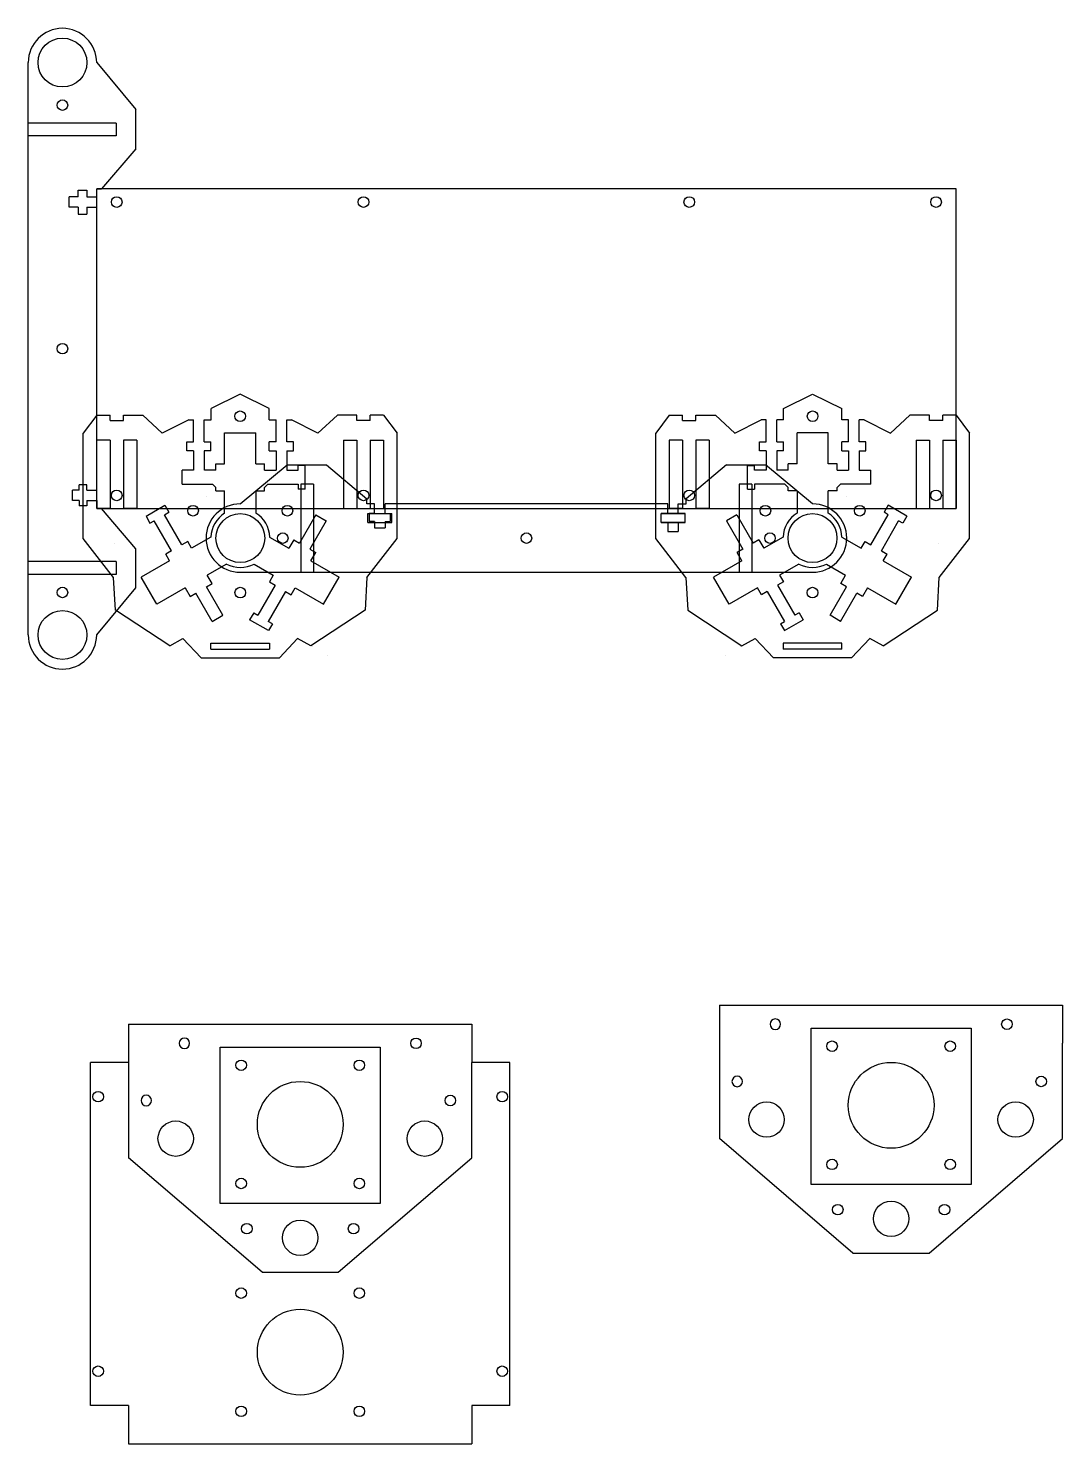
# Model space of a CAD drawing. Header units: inches. Extents: x -0.1 to 26.9, y 0.7 to 20.9.
# Drawn here: x -0.1 to 10.49, y 0.74 to 15.21 of the extents above; entities that cross this region are included whole.
import ezdxf

# ---------------------------------------------------------------- set-up
doc = ezdxf.new("R2010")
doc.units = ezdxf.units.IN
doc.header["$MEASUREMENT"] = 0
doc.layers.get('0').update_dxf_attribs({"lineweight": 25, "true_color": 0xffffff})

msp = doc.modelspace()

# ---------------------------------------------------------------- linework, layer by layer
for p, q in [((-0.096, 9.009), (-0.096, 14.864)), ((0.604, 14.864), (1.004, 14.382)), ((1.004, 13.982), (1.004, 14.382)), ((0.804, 14.244), (-0.096, 14.244)), ((0.804, 14.244), (0.804, 14.114)), ((0.804, 14.114), (-0.096, 14.114)), ((1.004, 13.982), (0.654, 13.571)), ((0.413, 13.491), (0.321, 13.491)), ((0.321, 13.383), (0.321, 13.491)), ((0.413, 13.56), (0.504, 13.56)), ((0.413, 13.491), (0.413, 13.56)), ((0.504, 13.56), (0.504, 13.491)), ((0.504, 13.491), (0.604, 13.491)), ((0.604, 13.571), (0.654, 13.571)), ((9.396, 13.571), (0.604, 13.571)), ((0.413, 13.383), (0.321, 13.383)), ((0.413, 13.383), (0.413, 13.313)), ((0.504, 13.383), (0.604, 13.383)), ((0.504, 13.383), (0.504, 13.313)), ((0.413, 13.313), (0.504, 13.313)), ((9.396, 10.303), (9.396, 11.003)), ((2.073, 10.35), (2.554, 10.75)), ((2.554, 10.75), (2.954, 10.75)), ((2.954, 10.75), (3.366, 10.4)), ((7.046, 10.75), (6.634, 10.4)), ((7.046, 10.75), (7.446, 10.75)), ((7.927, 10.35), (7.446, 10.75)), ((0.424, 10.491), (0.358, 10.491)), ((0.358, 10.383), (0.358, 10.491)), ((0.424, 10.491), (0.424, 10.544)), ((0.504, 10.544), (0.424, 10.544)), ((0.504, 10.491), (0.504, 10.544)), ((0.504, 10.491), (0.604, 10.491)), ((0.604, 10.383), (0.604, 10.491)), ((0.424, 10.383), (0.358, 10.383)), ((0.424, 10.383), (0.424, 10.329)), ((0.504, 10.329), (0.424, 10.329)), ((0.504, 10.383), (0.604, 10.383)), ((0.504, 10.383), (0.504, 10.329)), ((0.604, 10.383), (0.604, 10.303)), ((0.604, 10.303), (0.654, 10.303)), ((1.004, 9.891), (0.654, 10.303)), ((0.741, 10.303), (0.877, 10.303)), ((3.266, 10.303), (3.403, 10.303)), ((3.366, 10.35), (3.366, 10.4)), ((3.446, 10.35), (3.366, 10.35)), ((3.403, 10.303), (6.597, 10.303)), ((3.446, 10.25), (3.446, 10.35)), ((6.446, 10.35), (3.554, 10.35)), ((3.554, 10.25), (3.554, 10.35)), ((6.446, 10.25), (6.446, 10.35)), ((6.554, 10.35), (6.634, 10.35)), ((6.554, 10.25), (6.554, 10.35)), ((6.597, 10.303), (6.734, 10.303)), ((6.634, 10.35), (6.634, 10.4)), ((9.123, 10.303), (9.259, 10.303)), ((3.446, 10.25), (3.392, 10.25)), ((3.392, 10.25), (3.392, 10.169)), ((3.446, 10.169), (3.392, 10.169)), ((3.446, 10.169), (3.446, 10.104)), ((3.554, 10.25), (3.608, 10.25)), ((3.554, 10.169), (3.554, 10.104)), ((3.554, 10.169), (3.608, 10.169)), ((3.608, 10.25), (3.608, 10.169)), ((6.377, 10.158), (6.377, 10.25)), ((6.446, 10.25), (6.377, 10.25)), ((6.446, 10.158), (6.377, 10.158)), ((6.446, 10.158), (6.446, 10.066)), ((6.623, 10.25), (6.554, 10.25)), ((6.554, 10.158), (6.554, 10.066)), ((6.554, 10.158), (6.623, 10.158)), ((6.623, 10.158), (6.623, 10.25)), ((3.446, 10.104), (3.554, 10.104)), ((6.446, 10.066), (6.554, 10.066)), ((1.004, 9.491), (1.004, 9.891)), ((0.804, 9.759), (-0.096, 9.759)), ((0.804, 9.759), (0.804, 9.629)), ((0.804, 9.629), (-0.096, 9.629)), ((2.073, 9.65), (7.927, 9.65)), ((2.073, 9.65), (7.927, 9.65)), ((0.604, 9.009), (1.004, 9.491)), ((6.976, 5.222), (10.486, 5.222)), ((6.976, 5.222), (6.976, 4.832)), ((6.976, 5.222), (6.976, 4.832)), ((10.486, 5.222), (10.486, 4.832)), ((10.486, 5.222), (10.486, 4.832)), ((0.931, 5.027), (4.441, 5.027)), ((0.931, 5.027), (0.931, 4.637)), ((0.931, 5.027), (0.931, 4.637)), ((4.441, 5.027), (4.441, 4.637)), ((4.441, 5.027), (4.441, 4.637)), ((7.912, 4.988), (9.55, 4.988)), ((7.912, 3.389), (7.912, 4.988)), ((9.55, 4.988), (9.55, 3.389)), ((1.867, 4.793), (3.505, 4.793)), ((1.867, 3.194), (1.867, 4.793)), ((3.505, 4.793), (3.505, 3.194)), ((6.976, 4.832), (6.976, 3.857)), ((10.486, 3.857), (10.486, 4.832)), ((0.541, 1.127), (0.541, 4.637)), ((0.931, 4.637), (0.541, 4.637)), ((0.931, 4.637), (0.931, 3.662)), ((4.441, 3.662), (4.441, 4.637)), ((4.831, 4.637), (4.441, 4.637)), ((4.831, 1.127), (4.831, 4.637)), ((8.341, 2.687), (6.976, 3.857)), ((9.121, 2.687), (10.486, 3.857)), ((2.296, 2.492), (0.931, 3.662)), ((3.076, 2.492), (4.441, 3.662)), ((9.55, 3.389), (7.912, 3.389)), ((3.505, 3.194), (1.867, 3.194)), ((8.341, 2.687), (9.121, 2.687)), ((2.296, 2.492), (3.076, 2.492)), ((0.931, 1.127), (0.541, 1.127)), ((0.931, 1.127), (0.931, 0.737)), ((4.831, 1.127), (4.441, 1.127)), ((4.441, 1.127), (4.441, 0.737)), ((0.931, 0.737), (4.441, 0.737))]:
    msp.add_line(p, q)
at = {"color": 2, "true_color": 0xffff00}
for p, q in [((0.604, 10.303), (0.604, 13.571)), ((9.396, 10.303), (9.396, 13.571)), ((0.604, 10.303), (9.396, 10.303))]:
    msp.add_line(p, q, dxfattribs=at)
at = {"color": 1, "true_color": 0xff0000}
for p, q in [((2.072, 11.473), (1.774, 11.324)), ((2.37, 11.324), (2.072, 11.473)), ((7.63, 11.324), (7.928, 11.473)), ((7.928, 11.473), (8.226, 11.324)), ((1.774, 11.21), (1.774, 11.324)), ((2.37, 11.21), (2.37, 11.324)), ((7.63, 11.21), (7.63, 11.324)), ((8.226, 11.21), (8.226, 11.324)), ((1.704, 10.984), (1.704, 11.21)), ((1.704, 11.21), (1.774, 11.21)), ((2.37, 11.21), (2.439, 11.21)), ((2.439, 10.984), (2.439, 11.21)), ((7.561, 10.984), (7.561, 11.21)), ((7.63, 11.21), (7.561, 11.21)), ((8.296, 11.21), (8.226, 11.21)), ((8.296, 10.984), (8.296, 11.21)), ((1.912, 11.076), (2.231, 11.076)), ((1.912, 10.761), (1.912, 11.076)), ((2.231, 10.761), (2.231, 11.076)), ((8.088, 11.076), (7.769, 11.076)), ((7.769, 10.761), (7.769, 11.076)), ((8.088, 10.761), (8.088, 11.076)), ((1.704, 10.984), (1.773, 10.984)), ((1.773, 10.893), (1.704, 10.893)), ((1.704, 10.893), (1.704, 10.694)), ((1.773, 10.893), (1.773, 10.984)), ((2.37, 10.893), (2.37, 10.984)), ((2.439, 10.984), (2.37, 10.984)), ((2.37, 10.893), (2.439, 10.893)), ((2.439, 10.893), (2.439, 10.694)), ((7.561, 10.984), (7.63, 10.984)), ((7.63, 10.893), (7.561, 10.893)), ((7.561, 10.893), (7.561, 10.694)), ((7.63, 10.893), (7.63, 10.984)), ((8.227, 10.893), (8.227, 10.984)), ((8.296, 10.984), (8.227, 10.984)), ((8.227, 10.893), (8.296, 10.893)), ((8.296, 10.893), (8.296, 10.694)), ((1.822, 10.694), (1.822, 10.761)), ((1.822, 10.761), (1.912, 10.761)), ((2.231, 10.761), (2.321, 10.761)), ((2.321, 10.694), (2.321, 10.761)), ((7.679, 10.694), (7.679, 10.761)), ((7.769, 10.761), (7.679, 10.761)), ((8.178, 10.761), (8.088, 10.761)), ((8.178, 10.694), (8.178, 10.761)), ((1.822, 10.694), (1.706, 10.694)), ((2.321, 10.694), (2.439, 10.694)), ((7.679, 10.694), (7.561, 10.694)), ((8.178, 10.694), (8.294, 10.694))]:
    msp.add_line(p, q, dxfattribs=at)
at = {"color": 3, "true_color": 0x00ff00}
for p, q in [((0.604, 11.257), (0.466, 11.074)), ((0.604, 11.257), (0.741, 11.257)), ((0.741, 11.203), (0.741, 11.257)), ((0.741, 11.203), (0.741, 11.257)), ((0.741, 11.203), (0.877, 11.203)), ((0.877, 11.203), (0.877, 11.257)), ((0.877, 11.257), (1.076, 11.257)), ((1.275, 11.074), (1.076, 11.257)), ((1.546, 11.21), (1.275, 11.074)), ((1.546, 11.21), (1.595, 11.21)), ((1.595, 10.984), (1.595, 11.21)), ((2.548, 10.984), (2.548, 11.21)), ((2.548, 11.21), (2.597, 11.21)), ((2.868, 11.074), (2.597, 11.21)), ((2.868, 11.074), (3.067, 11.257)), ((3.266, 11.257), (3.067, 11.257)), ((3.266, 11.203), (3.266, 11.257)), ((3.403, 11.203), (3.266, 11.203)), ((3.539, 11.257), (3.403, 11.257)), ((3.403, 11.203), (3.403, 11.257)), ((3.403, 11.203), (3.403, 11.257)), ((3.539, 11.257), (3.677, 11.074)), ((6.461, 11.257), (6.323, 11.074)), ((6.461, 11.257), (6.597, 11.257)), ((6.597, 11.203), (6.597, 11.257)), ((6.597, 11.203), (6.597, 11.257)), ((6.597, 11.203), (6.734, 11.203)), ((6.734, 11.203), (6.734, 11.257)), ((6.734, 11.257), (6.933, 11.257)), ((7.132, 11.074), (6.933, 11.257)), ((7.132, 11.074), (7.403, 11.21)), ((7.452, 11.21), (7.403, 11.21)), ((7.452, 10.984), (7.452, 11.21)), ((8.405, 10.984), (8.405, 11.21)), ((8.454, 11.21), (8.405, 11.21)), ((8.454, 11.21), (8.725, 11.074)), ((8.725, 11.074), (8.924, 11.257)), ((9.123, 11.257), (8.924, 11.257)), ((9.123, 11.203), (9.123, 11.257)), ((9.259, 11.203), (9.123, 11.203)), ((9.396, 11.257), (9.259, 11.257)), ((9.259, 11.203), (9.259, 11.257)), ((9.259, 11.203), (9.259, 11.257)), ((9.396, 11.257), (9.534, 11.074)), ((0.466, 9.997), (0.466, 11.074)), ((3.677, 9.997), (3.677, 11.074)), ((6.323, 9.997), (6.323, 11.074)), ((9.534, 9.997), (9.534, 11.074)), ((1.527, 10.893), (1.527, 10.984)), ((1.527, 10.984), (1.595, 10.984)), ((1.595, 10.893), (1.527, 10.893)), ((1.595, 10.893), (1.595, 10.694)), ((2.617, 10.984), (2.548, 10.984)), ((2.548, 10.893), (2.617, 10.893)), ((2.548, 10.893), (2.548, 10.694)), ((2.617, 10.893), (2.617, 10.984)), ((7.383, 10.893), (7.383, 10.984)), ((7.383, 10.984), (7.452, 10.984)), ((7.452, 10.893), (7.383, 10.893)), ((7.452, 10.893), (7.452, 10.694)), ((8.473, 10.984), (8.405, 10.984)), ((8.405, 10.893), (8.473, 10.893)), ((8.405, 10.893), (8.405, 10.694)), ((8.473, 10.893), (8.473, 10.984)), ((2.666, 10.694), (2.666, 10.743)), ((2.738, 10.743), (2.666, 10.743)), ((2.738, 10.501), (2.738, 10.743)), ((7.262, 10.501), (7.262, 10.743)), ((7.262, 10.743), (7.334, 10.743)), ((7.334, 10.694), (7.334, 10.743)), ((1.477, 10.55), (1.477, 10.694)), ((1.595, 10.694), (1.477, 10.694)), ((2.548, 10.694), (2.666, 10.694)), ((7.452, 10.694), (7.334, 10.694)), ((8.405, 10.694), (8.523, 10.694)), ((8.523, 10.55), (8.523, 10.694)), ((1.477, 10.55), (1.788, 10.55)), ((1.73, 10.424), (1.73, 10.424)), ((1.788, 10.55), (1.822, 10.516)), ((1.822, 10.482), (1.822, 10.516)), ((1.822, 10.482), (1.912, 10.482)), ((1.912, 10.255), (1.912, 10.482)), ((2.231, 10.482), (2.321, 10.482)), ((2.231, 10.482), (2.231, 10.256)), ((2.355, 10.55), (2.321, 10.516)), ((2.321, 10.482), (2.321, 10.516)), ((2.355, 10.55), (2.666, 10.55)), ((2.666, 10.55), (2.666, 10.501)), ((2.738, 10.501), (2.666, 10.501)), ((7.262, 10.501), (7.334, 10.501)), ((7.645, 10.55), (7.334, 10.55)), ((7.334, 10.55), (7.334, 10.501)), ((7.645, 10.55), (7.679, 10.516)), ((7.679, 10.482), (7.679, 10.516)), ((7.769, 10.482), (7.679, 10.482)), ((7.769, 10.482), (7.769, 10.256)), ((8.178, 10.482), (8.088, 10.482)), ((8.088, 10.255), (8.088, 10.482)), ((8.212, 10.55), (8.178, 10.516)), ((8.178, 10.482), (8.178, 10.516)), ((8.523, 10.55), (8.212, 10.55)), ((8.27, 10.424), (8.27, 10.424)), ((1.109, 10.224), (1.3, 10.335)), ((1.3, 10.335), (1.341, 10.264)), ((8.7, 10.335), (8.659, 10.264)), ((8.891, 10.224), (8.7, 10.335)), ((1.109, 10.224), (1.149, 10.153)), ((1.149, 10.153), (1.192, 10.178)), ((1.369, 9.871), (1.192, 10.178)), ((1.298, 10.239), (1.341, 10.264)), ((1.476, 9.932), (1.298, 10.239)), ((2.847, 10.239), (2.68, 9.949)), ((2.953, 10.178), (2.786, 9.888)), ((2.847, 10.239), (2.953, 10.178)), ((3.377, 10.25), (3.623, 10.25)), ((3.377, 10.158), (3.377, 10.25)), ((3.377, 10.158), (3.623, 10.158)), ((3.623, 10.158), (3.623, 10.25)), ((6.623, 10.25), (6.377, 10.25)), ((6.377, 10.25), (6.623, 10.25)), ((6.377, 10.158), (6.377, 10.25)), ((6.377, 10.158), (6.377, 10.25)), ((6.623, 10.158), (6.377, 10.158)), ((6.377, 10.158), (6.623, 10.158)), ((6.623, 10.158), (6.623, 10.25)), ((6.623, 10.158), (6.623, 10.25)), ((7.153, 10.239), (7.047, 10.178)), ((7.047, 10.178), (7.214, 9.888)), ((7.153, 10.239), (7.32, 9.949)), ((8.524, 9.932), (8.702, 10.239)), ((8.631, 9.871), (8.808, 10.178)), ((8.702, 10.239), (8.659, 10.264)), ((8.851, 10.153), (8.808, 10.178)), ((8.891, 10.224), (8.851, 10.153)), ((0.776, 9.595), (0.466, 9.997)), ((1.772, 10.01), (1.575, 9.897)), ((2.373, 10.01), (2.571, 9.896)), ((3.369, 9.595), (3.677, 9.997)), ((6.631, 9.595), (6.323, 9.997)), ((7.627, 10.01), (7.429, 9.896)), ((8.228, 10.01), (8.425, 9.897)), ((9.224, 9.595), (9.534, 9.997)), ((0.782, 9.941), (0.782, 9.941)), ((1.369, 9.871), (1.31, 9.837)), ((1.361, 9.866), (1.31, 9.837)), ((1.535, 9.966), (1.476, 9.932)), ((1.575, 9.897), (1.535, 9.966)), ((2.621, 9.983), (2.571, 9.896)), ((2.621, 9.983), (2.68, 9.949)), ((2.786, 9.888), (2.845, 9.854)), ((2.795, 9.767), (2.845, 9.854)), ((7.214, 9.888), (7.155, 9.854)), ((7.205, 9.767), (7.155, 9.854)), ((7.379, 9.983), (7.32, 9.949)), ((7.379, 9.983), (7.429, 9.896)), ((8.425, 9.897), (8.465, 9.966)), ((8.465, 9.966), (8.524, 9.932)), ((8.631, 9.871), (8.69, 9.837)), ((8.639, 9.866), (8.69, 9.837)), ((9.218, 9.941), (9.218, 9.941)), ((1.35, 9.767), (1.06, 9.599)), ((1.35, 9.767), (1.31, 9.837)), ((1.35, 9.767), (1.31, 9.837)), ((1.931, 9.734), (1.734, 9.621)), ((2.214, 9.734), (2.411, 9.62)), ((2.795, 9.767), (3.086, 9.599)), ((7.205, 9.767), (6.914, 9.599)), ((7.786, 9.734), (7.589, 9.62)), ((8.069, 9.734), (8.266, 9.621)), ((8.65, 9.767), (8.69, 9.837)), ((8.65, 9.767), (8.69, 9.837)), ((8.65, 9.767), (8.94, 9.599)), ((0.796, 9.263), (0.776, 9.595)), ((1.219, 9.323), (1.06, 9.599)), ((1.209, 9.341), (1.07, 9.582)), ((1.784, 9.534), (1.734, 9.621)), ((2.411, 9.62), (2.371, 9.551)), ((2.926, 9.323), (3.086, 9.599)), ((3.369, 9.595), (3.349, 9.263)), ((6.631, 9.595), (6.651, 9.263)), ((7.074, 9.323), (6.914, 9.599)), ((7.589, 9.62), (7.629, 9.551)), ((8.216, 9.534), (8.266, 9.621)), ((8.781, 9.323), (8.94, 9.599)), ((8.791, 9.341), (8.93, 9.582)), ((9.204, 9.263), (9.224, 9.595)), ((1.51, 9.491), (1.219, 9.323)), ((1.51, 9.491), (1.56, 9.404)), ((1.56, 9.404), (1.619, 9.438)), ((1.786, 9.148), (1.619, 9.438)), ((1.726, 9.5), (1.784, 9.534)), ((1.893, 9.21), (1.726, 9.5)), ((2.43, 9.517), (2.253, 9.21)), ((2.536, 9.455), (2.359, 9.148)), ((2.371, 9.551), (2.43, 9.517)), ((2.536, 9.455), (2.595, 9.421)), ((2.595, 9.421), (2.636, 9.491)), ((2.636, 9.491), (2.926, 9.323)), ((7.364, 9.491), (7.074, 9.323)), ((7.405, 9.421), (7.364, 9.491)), ((7.464, 9.455), (7.405, 9.421)), ((7.464, 9.455), (7.641, 9.148)), ((7.629, 9.551), (7.57, 9.517)), ((7.57, 9.517), (7.747, 9.21)), ((8.107, 9.21), (8.274, 9.5)), ((8.214, 9.148), (8.381, 9.438)), ((8.274, 9.5), (8.216, 9.534)), ((8.44, 9.404), (8.381, 9.438)), ((8.49, 9.491), (8.44, 9.404)), ((8.49, 9.491), (8.781, 9.323)), ((1.351, 8.897), (0.796, 9.263)), ((1.786, 9.148), (1.893, 9.21)), ((2.21, 9.234), (2.169, 9.163)), ((2.361, 9.053), (2.169, 9.163)), ((2.21, 9.234), (2.253, 9.21)), ((2.402, 9.124), (2.359, 9.148)), ((2.402, 9.124), (2.361, 9.053)), ((3.349, 9.263), (2.795, 8.897)), ((6.651, 9.263), (7.205, 8.897)), ((7.598, 9.124), (7.641, 9.148)), ((7.598, 9.124), (7.639, 9.053)), ((7.639, 9.053), (7.831, 9.163)), ((7.79, 9.234), (7.747, 9.21)), ((7.79, 9.234), (7.831, 9.163)), ((8.214, 9.148), (8.107, 9.21)), ((8.649, 8.897), (9.204, 9.263)), ((1.351, 8.897), (1.485, 8.974)), ((1.673, 8.774), (1.485, 8.974)), ((1.773, 8.864), (1.773, 8.924)), ((1.773, 8.924), (2.373, 8.924)), ((1.773, 8.864), (2.373, 8.864)), ((2.373, 8.924), (2.373, 8.864)), ((2.473, 8.774), (2.66, 8.974)), ((2.795, 8.897), (2.66, 8.974)), ((2.807, 8.89), (2.807, 8.89)), ((7.193, 8.89), (7.193, 8.89)), ((7.205, 8.897), (7.34, 8.974)), ((7.527, 8.774), (7.34, 8.974)), ((8.227, 8.924), (7.627, 8.924)), ((7.627, 8.924), (7.627, 8.864)), ((8.227, 8.864), (7.627, 8.864)), ((8.227, 8.864), (8.227, 8.924)), ((8.327, 8.774), (8.515, 8.974)), ((8.649, 8.897), (8.515, 8.974)), ((1.673, 8.774), (2.473, 8.774)), ((2.967, 8.799), (2.967, 8.799)), ((7.033, 8.799), (7.033, 8.799)), ((8.327, 8.774), (7.527, 8.774))]:
    msp.add_line(p, q, dxfattribs=at)
at = {"color": 6, "true_color": 0xff00ff}
for p, q in [((0.741, 11.003), (0.604, 11.003)), ((0.741, 11.003), (0.741, 10.303)), ((1.014, 11.003), (0.877, 11.003)), ((0.877, 11.003), (0.877, 10.303)), ((1.014, 11.003), (1.014, 10.303)), ((3.13, 11.003), (3.266, 11.003)), ((3.13, 11.003), (3.13, 10.303)), ((3.266, 11.003), (3.266, 10.303)), ((3.403, 11.003), (3.539, 11.003)), ((3.403, 11.003), (3.403, 10.303)), ((3.403, 11.003), (3.403, 10.303)), ((3.403, 11.003), (3.403, 10.303)), ((3.539, 11.003), (3.539, 10.303)), ((6.597, 11.003), (6.461, 11.003)), ((6.461, 11.003), (6.461, 10.303)), ((6.597, 11.003), (6.597, 10.303)), ((6.597, 11.003), (6.597, 10.303)), ((6.597, 11.003), (6.597, 10.303)), ((6.87, 11.003), (6.734, 11.003)), ((6.734, 11.003), (6.734, 10.303)), ((6.87, 11.003), (6.87, 10.303)), ((8.986, 11.003), (9.123, 11.003)), ((8.986, 11.003), (8.986, 10.303)), ((9.123, 11.003), (9.123, 10.303)), ((9.259, 11.003), (9.396, 11.003)), ((9.259, 11.003), (9.259, 10.303)), ((9.396, 11.003), (9.396, 10.303)), ((2.823, 10.55), (2.693, 10.55)), ((2.693, 10.55), (2.693, 9.65)), ((2.823, 10.55), (2.823, 9.65)), ((7.307, 10.55), (7.177, 10.55)), ((7.177, 10.55), (7.177, 9.65)), ((7.307, 10.55), (7.307, 9.65)), ((0.741, 10.303), (0.604, 10.303)), ((1.014, 10.303), (0.877, 10.303)), ((3.13, 10.303), (3.266, 10.303)), ((3.403, 10.303), (3.539, 10.303)), ((6.597, 10.303), (6.461, 10.303)), ((6.87, 10.303), (6.734, 10.303)), ((8.986, 10.303), (9.123, 10.303)), ((9.259, 10.303), (9.396, 10.303))]:
    msp.add_line(p, q, dxfattribs=at)
for centre, radius in [((0.254, 14.864), 0.25), ((0.254, 14.429), 0.0539), ((0.254, 11.937), 0.0539), ((0.254, 9.444), 0.0539), ((0.254, 9.009), 0.25), ((0.619, 4.286), 0.0539), ((4.753, 4.286), 0.0539), ((7.457, 4.052), 0.181), ((10.005, 4.052), 0.181), ((1.412, 3.857), 0.181), ((3.96, 3.857), 0.181), ((8.731, 3.038), 0.181), ((2.686, 2.843), 0.181), ((0.619, 1.478), 0.0539), ((4.753, 1.478), 0.0539)]:
    msp.add_circle(centre, radius)
for centre in [(0.809, 13.437), (3.334, 13.437), (6.666, 13.437), (9.191, 13.437), (2.072, 11.246), (7.928, 11.246), (0.809, 10.437), (3.334, 10.437), (6.666, 10.437), (9.191, 10.437), (1.59, 10.28), (2.555, 10.28), (7.445, 10.28), (8.41, 10.28), (2.073, 9.442), (7.927, 9.442)]:
    msp.add_circle(centre, 0.0545, dxfattribs=at)
at = {"color": 3, "true_color": 0x00ff00}
for centre, radius in [((2.073, 10), 0.25), ((2.073, 10), 0.25), ((7.927, 10), 0.25), ((7.927, 10), 0.25), ((7.927, 10), 0.25), ((2.508, 10), 0.0539), ((2.508, 10), 0.0539), ((5, 10), 0.0539), ((5, 10), 0.0539), ((7.492, 10), 0.0539), ((7.492, 10), 0.0539), ((7.492, 10), 0.0539)]:
    msp.add_circle(centre, radius, dxfattribs=at)
for centre, start, end in [((0.254, 14.864), 0, 180), ((2.073, 10), 90, 270), ((7.927, 10), 270, 90), ((0.254, 9.009), 180, 0)]:
    msp.add_arc(centre, 0.35, start, end)
for centre, start, end in [((2.073, 10), 122.1565, 178.0105), ((2.073, 10), 1.9895, 58.2466), ((7.927, 10), 121.7534, 178.0105), ((7.927, 10), 1.9895, 57.8435), ((2.073, 10), 241.9895, 298.0105), ((7.927, 10), 241.9895, 298.0105)]:
    msp.add_arc(centre, 0.301, start, end, dxfattribs=at)
at = {"color": 191, "true_color": 0xcc66cc}
for points in [[(7.546, 5.081), (7.517, 5.081), (7.493, 5.057), (7.493, 5.027)], [(7.546, 5.081), (7.517, 5.081), (7.493, 5.057), (7.493, 5.027)], [(7.6, 5.027), (7.6, 5.057), (7.576, 5.081), (7.546, 5.081)], [(7.6, 5.027), (7.6, 5.057), (7.576, 5.081), (7.546, 5.081)], [(9.862, 5.027), (9.862, 5.057), (9.886, 5.081), (9.916, 5.081)], [(9.862, 5.027), (9.862, 5.057), (9.886, 5.081), (9.916, 5.081)], [(9.916, 5.081), (9.946, 5.081), (9.97, 5.057), (9.97, 5.027)], [(9.916, 5.081), (9.946, 5.081), (9.97, 5.057), (9.97, 5.027)], [(7.493, 5.027), (7.493, 4.997), (7.517, 4.973), (7.546, 4.973)], [(7.493, 5.027), (7.493, 4.997), (7.517, 4.973), (7.546, 4.973)], [(7.546, 4.973), (7.576, 4.973), (7.6, 4.997), (7.6, 5.027)], [(7.546, 4.973), (7.576, 4.973), (7.6, 4.997), (7.6, 5.027)], [(9.916, 4.973), (9.886, 4.973), (9.862, 4.997), (9.862, 5.027)], [(9.916, 4.973), (9.886, 4.973), (9.862, 4.997), (9.862, 5.027)], [(9.97, 5.027), (9.97, 4.997), (9.946, 4.973), (9.916, 4.973)], [(9.97, 5.027), (9.97, 4.997), (9.946, 4.973), (9.916, 4.973)], [(1.501, 4.886), (1.472, 4.886), (1.448, 4.862), (1.448, 4.832)], [(1.501, 4.886), (1.472, 4.886), (1.448, 4.862), (1.448, 4.832)], [(1.448, 4.832), (1.448, 4.802), (1.472, 4.778), (1.501, 4.778)], [(1.448, 4.832), (1.448, 4.802), (1.472, 4.778), (1.501, 4.778)], [(1.555, 4.832), (1.555, 4.862), (1.531, 4.886), (1.501, 4.886)], [(1.555, 4.832), (1.555, 4.862), (1.531, 4.886), (1.501, 4.886)], [(1.501, 4.778), (1.531, 4.778), (1.555, 4.802), (1.555, 4.832)], [(1.501, 4.778), (1.531, 4.778), (1.555, 4.802), (1.555, 4.832)], [(3.817, 4.832), (3.817, 4.862), (3.841, 4.886), (3.871, 4.886)], [(3.817, 4.832), (3.817, 4.862), (3.841, 4.886), (3.871, 4.886)], [(3.871, 4.778), (3.841, 4.778), (3.817, 4.802), (3.817, 4.832)], [(3.871, 4.778), (3.841, 4.778), (3.817, 4.802), (3.817, 4.832)], [(3.871, 4.886), (3.901, 4.886), (3.925, 4.862), (3.925, 4.832)], [(3.871, 4.886), (3.901, 4.886), (3.925, 4.862), (3.925, 4.832)], [(3.925, 4.832), (3.925, 4.802), (3.901, 4.778), (3.871, 4.778)], [(3.925, 4.832), (3.925, 4.802), (3.901, 4.778), (3.871, 4.778)], [(8.073, 4.802), (8.073, 4.832), (8.097, 4.856), (8.127, 4.856)], [(8.073, 4.802), (8.073, 4.832), (8.097, 4.856), (8.127, 4.856)], [(8.127, 4.749), (8.097, 4.749), (8.073, 4.773), (8.073, 4.802)], [(8.127, 4.749), (8.097, 4.749), (8.073, 4.773), (8.073, 4.802)], [(8.127, 4.856), (8.157, 4.856), (8.181, 4.832), (8.181, 4.802)], [(8.127, 4.856), (8.157, 4.856), (8.181, 4.832), (8.181, 4.802)], [(8.181, 4.802), (8.181, 4.773), (8.157, 4.749), (8.127, 4.749)], [(8.181, 4.802), (8.181, 4.773), (8.157, 4.749), (8.127, 4.749)], [(9.282, 4.802), (9.282, 4.832), (9.306, 4.856), (9.336, 4.856)], [(9.282, 4.802), (9.282, 4.832), (9.306, 4.856), (9.336, 4.856)], [(9.336, 4.749), (9.306, 4.749), (9.282, 4.773), (9.282, 4.802)], [(9.336, 4.749), (9.306, 4.749), (9.282, 4.773), (9.282, 4.802)], [(9.336, 4.856), (9.366, 4.856), (9.39, 4.832), (9.39, 4.802)], [(9.336, 4.856), (9.366, 4.856), (9.39, 4.832), (9.39, 4.802)], [(9.39, 4.802), (9.39, 4.773), (9.366, 4.749), (9.336, 4.749)], [(9.39, 4.802), (9.39, 4.773), (9.366, 4.749), (9.336, 4.749)], [(2.028, 4.607), (2.028, 4.637), (2.052, 4.661), (2.082, 4.661)], [(2.028, 4.607), (2.028, 4.637), (2.052, 4.661), (2.082, 4.661)], [(2.082, 4.661), (2.112, 4.661), (2.136, 4.637), (2.136, 4.607)], [(2.082, 4.661), (2.112, 4.661), (2.136, 4.637), (2.136, 4.607)], [(3.237, 4.607), (3.237, 4.637), (3.261, 4.661), (3.291, 4.661)], [(3.237, 4.607), (3.237, 4.637), (3.261, 4.661), (3.291, 4.661)], [(3.291, 4.661), (3.321, 4.661), (3.345, 4.637), (3.345, 4.607)], [(3.291, 4.661), (3.321, 4.661), (3.345, 4.637), (3.345, 4.607)], [(8.293, 4.198), (8.293, 4.44), (8.489, 4.637), (8.731, 4.637)], [(8.293, 4.198), (8.293, 4.44), (8.489, 4.637), (8.731, 4.637)], [(8.731, 4.637), (8.974, 4.637), (9.17, 4.44), (9.17, 4.198)], [(8.731, 4.637), (8.974, 4.637), (9.17, 4.44), (9.17, 4.198)], [(2.082, 4.554), (2.052, 4.554), (2.028, 4.578), (2.028, 4.607)], [(2.082, 4.554), (2.052, 4.554), (2.028, 4.578), (2.028, 4.607)], [(2.136, 4.607), (2.136, 4.578), (2.112, 4.554), (2.082, 4.554)], [(2.136, 4.607), (2.136, 4.578), (2.112, 4.554), (2.082, 4.554)], [(3.291, 4.554), (3.261, 4.554), (3.237, 4.578), (3.237, 4.607)], [(3.291, 4.554), (3.261, 4.554), (3.237, 4.578), (3.237, 4.607)], [(3.345, 4.607), (3.345, 4.578), (3.321, 4.554), (3.291, 4.554)], [(3.345, 4.607), (3.345, 4.578), (3.321, 4.554), (3.291, 4.554)], [(7.156, 4.496), (7.127, 4.496), (7.103, 4.472), (7.103, 4.442)], [(7.156, 4.496), (7.127, 4.496), (7.103, 4.472), (7.103, 4.442)], [(7.21, 4.442), (7.21, 4.472), (7.186, 4.496), (7.156, 4.496)], [(7.21, 4.442), (7.21, 4.472), (7.186, 4.496), (7.156, 4.496)], [(10.213, 4.442), (10.213, 4.472), (10.237, 4.496), (10.267, 4.496)], [(10.213, 4.442), (10.213, 4.472), (10.237, 4.496), (10.267, 4.496)], [(10.267, 4.496), (10.297, 4.496), (10.321, 4.472), (10.321, 4.442)], [(10.267, 4.496), (10.297, 4.496), (10.321, 4.472), (10.321, 4.442)], [(2.248, 4.003), (2.248, 4.245), (2.444, 4.442), (2.686, 4.442)], [(2.248, 4.003), (2.248, 4.245), (2.444, 4.442), (2.686, 4.442)], [(2.686, 4.442), (2.929, 4.442), (3.125, 4.245), (3.125, 4.003)], [(2.686, 4.442), (2.929, 4.442), (3.125, 4.245), (3.125, 4.003)], [(7.103, 4.442), (7.103, 4.412), (7.127, 4.388), (7.156, 4.388)], [(7.103, 4.442), (7.103, 4.412), (7.127, 4.388), (7.156, 4.388)], [(7.156, 4.388), (7.186, 4.388), (7.21, 4.412), (7.21, 4.442)], [(7.156, 4.388), (7.186, 4.388), (7.21, 4.412), (7.21, 4.442)], [(10.267, 4.388), (10.237, 4.388), (10.213, 4.412), (10.213, 4.442)], [(10.267, 4.388), (10.237, 4.388), (10.213, 4.412), (10.213, 4.442)], [(10.321, 4.442), (10.321, 4.412), (10.297, 4.388), (10.267, 4.388)], [(10.321, 4.442), (10.321, 4.412), (10.297, 4.388), (10.267, 4.388)], [(1.111, 4.301), (1.082, 4.301), (1.058, 4.277), (1.058, 4.247)], [(1.111, 4.301), (1.082, 4.301), (1.058, 4.277), (1.058, 4.247)], [(1.058, 4.247), (1.058, 4.217), (1.082, 4.193), (1.111, 4.193)], [(1.058, 4.247), (1.058, 4.217), (1.082, 4.193), (1.111, 4.193)], [(1.165, 4.247), (1.165, 4.277), (1.141, 4.301), (1.111, 4.301)], [(1.165, 4.247), (1.165, 4.277), (1.141, 4.301), (1.111, 4.301)], [(1.111, 4.193), (1.141, 4.193), (1.165, 4.217), (1.165, 4.247)], [(1.111, 4.193), (1.141, 4.193), (1.165, 4.217), (1.165, 4.247)], [(4.168, 4.247), (4.168, 4.277), (4.192, 4.301), (4.222, 4.301)], [(4.168, 4.247), (4.168, 4.277), (4.192, 4.301), (4.222, 4.301)], [(4.222, 4.193), (4.192, 4.193), (4.168, 4.217), (4.168, 4.247)], [(4.222, 4.193), (4.192, 4.193), (4.168, 4.217), (4.168, 4.247)], [(4.222, 4.301), (4.252, 4.301), (4.276, 4.277), (4.276, 4.247)], [(4.222, 4.301), (4.252, 4.301), (4.276, 4.277), (4.276, 4.247)], [(4.276, 4.247), (4.276, 4.217), (4.252, 4.193), (4.222, 4.193)], [(4.276, 4.247), (4.276, 4.217), (4.252, 4.193), (4.222, 4.193)], [(8.731, 3.759), (8.489, 3.759), (8.293, 3.956), (8.293, 4.198)], [(8.731, 3.759), (8.489, 3.759), (8.293, 3.956), (8.293, 4.198)], [(9.17, 4.198), (9.17, 3.956), (8.974, 3.759), (8.731, 3.759)], [(9.17, 4.198), (9.17, 3.956), (8.974, 3.759), (8.731, 3.759)], [(2.686, 3.564), (2.444, 3.564), (2.248, 3.761), (2.248, 4.003)], [(2.686, 3.564), (2.444, 3.564), (2.248, 3.761), (2.248, 4.003)], [(3.125, 4.003), (3.125, 3.761), (2.929, 3.564), (2.686, 3.564)], [(3.125, 4.003), (3.125, 3.761), (2.929, 3.564), (2.686, 3.564)], [(8.073, 3.594), (8.073, 3.623), (8.097, 3.647), (8.127, 3.647)], [(8.073, 3.594), (8.073, 3.623), (8.097, 3.647), (8.127, 3.647)], [(8.127, 3.647), (8.157, 3.647), (8.181, 3.623), (8.181, 3.594)], [(8.127, 3.647), (8.157, 3.647), (8.181, 3.623), (8.181, 3.594)], [(9.282, 3.594), (9.282, 3.623), (9.306, 3.647), (9.336, 3.647)], [(9.282, 3.594), (9.282, 3.623), (9.306, 3.647), (9.336, 3.647)], [(9.336, 3.647), (9.366, 3.647), (9.39, 3.623), (9.39, 3.594)], [(9.336, 3.647), (9.366, 3.647), (9.39, 3.623), (9.39, 3.594)], [(8.127, 3.54), (8.097, 3.54), (8.073, 3.564), (8.073, 3.594)], [(8.127, 3.54), (8.097, 3.54), (8.073, 3.564), (8.073, 3.594)], [(8.181, 3.594), (8.181, 3.564), (8.157, 3.54), (8.127, 3.54)], [(8.181, 3.594), (8.181, 3.564), (8.157, 3.54), (8.127, 3.54)], [(9.336, 3.54), (9.306, 3.54), (9.282, 3.564), (9.282, 3.594)], [(9.336, 3.54), (9.306, 3.54), (9.282, 3.564), (9.282, 3.594)], [(9.39, 3.594), (9.39, 3.564), (9.366, 3.54), (9.336, 3.54)], [(9.39, 3.594), (9.39, 3.564), (9.366, 3.54), (9.336, 3.54)], [(2.028, 3.398), (2.028, 3.428), (2.052, 3.452), (2.082, 3.452)], [(2.028, 3.398), (2.028, 3.428), (2.052, 3.452), (2.082, 3.452)], [(2.082, 3.345), (2.052, 3.345), (2.028, 3.369), (2.028, 3.398)], [(2.082, 3.345), (2.052, 3.345), (2.028, 3.369), (2.028, 3.398)], [(2.082, 3.452), (2.112, 3.452), (2.136, 3.428), (2.136, 3.398)], [(2.082, 3.452), (2.112, 3.452), (2.136, 3.428), (2.136, 3.398)], [(2.136, 3.398), (2.136, 3.369), (2.112, 3.345), (2.082, 3.345)], [(2.136, 3.398), (2.136, 3.369), (2.112, 3.345), (2.082, 3.345)], [(3.237, 3.398), (3.237, 3.428), (3.261, 3.452), (3.291, 3.452)], [(3.237, 3.398), (3.237, 3.428), (3.261, 3.452), (3.291, 3.452)], [(3.291, 3.345), (3.261, 3.345), (3.237, 3.369), (3.237, 3.398)], [(3.291, 3.345), (3.261, 3.345), (3.237, 3.369), (3.237, 3.398)], [(3.291, 3.452), (3.321, 3.452), (3.345, 3.428), (3.345, 3.398)], [(3.291, 3.452), (3.321, 3.452), (3.345, 3.428), (3.345, 3.398)], [(3.345, 3.398), (3.345, 3.369), (3.321, 3.345), (3.291, 3.345)], [(3.345, 3.398), (3.345, 3.369), (3.321, 3.345), (3.291, 3.345)], [(8.131, 3.131), (8.131, 3.16), (8.156, 3.185), (8.185, 3.185)], [(8.131, 3.131), (8.131, 3.16), (8.156, 3.185), (8.185, 3.185)], [(8.185, 3.077), (8.156, 3.077), (8.131, 3.101), (8.131, 3.131)], [(8.185, 3.077), (8.156, 3.077), (8.131, 3.101), (8.131, 3.131)], [(8.185, 3.185), (8.215, 3.185), (8.239, 3.16), (8.239, 3.131)], [(8.185, 3.185), (8.215, 3.185), (8.239, 3.16), (8.239, 3.131)], [(8.239, 3.131), (8.239, 3.101), (8.215, 3.077), (8.185, 3.077)], [(8.239, 3.131), (8.239, 3.101), (8.215, 3.077), (8.185, 3.077)], [(9.223, 3.131), (9.223, 3.16), (9.248, 3.185), (9.277, 3.185)], [(9.223, 3.131), (9.223, 3.16), (9.248, 3.185), (9.277, 3.185)], [(9.277, 3.077), (9.248, 3.077), (9.223, 3.101), (9.223, 3.131)], [(9.277, 3.077), (9.248, 3.077), (9.223, 3.101), (9.223, 3.131)], [(9.277, 3.185), (9.307, 3.185), (9.331, 3.16), (9.331, 3.131)], [(9.277, 3.185), (9.307, 3.185), (9.331, 3.16), (9.331, 3.131)], [(9.331, 3.131), (9.331, 3.101), (9.307, 3.077), (9.277, 3.077)], [(9.331, 3.131), (9.331, 3.101), (9.307, 3.077), (9.277, 3.077)], [(2.086, 2.936), (2.086, 2.965), (2.111, 2.99), (2.14, 2.99)], [(2.086, 2.936), (2.086, 2.965), (2.111, 2.99), (2.14, 2.99)], [(2.14, 2.882), (2.111, 2.882), (2.086, 2.906), (2.086, 2.936)], [(2.14, 2.882), (2.111, 2.882), (2.086, 2.906), (2.086, 2.936)], [(2.14, 2.99), (2.17, 2.99), (2.194, 2.965), (2.194, 2.936)], [(2.14, 2.99), (2.17, 2.99), (2.194, 2.965), (2.194, 2.936)], [(2.194, 2.936), (2.194, 2.906), (2.17, 2.882), (2.14, 2.882)], [(2.194, 2.936), (2.194, 2.906), (2.17, 2.882), (2.14, 2.882)], [(3.178, 2.936), (3.178, 2.965), (3.203, 2.99), (3.232, 2.99)], [(3.178, 2.936), (3.178, 2.965), (3.203, 2.99), (3.232, 2.99)], [(3.232, 2.882), (3.203, 2.882), (3.178, 2.906), (3.178, 2.936)], [(3.232, 2.882), (3.203, 2.882), (3.178, 2.906), (3.178, 2.936)], [(3.232, 2.99), (3.262, 2.99), (3.286, 2.965), (3.286, 2.936)], [(3.232, 2.99), (3.262, 2.99), (3.286, 2.965), (3.286, 2.936)], [(3.286, 2.936), (3.286, 2.906), (3.262, 2.882), (3.232, 2.882)], [(3.286, 2.936), (3.286, 2.906), (3.262, 2.882), (3.232, 2.882)], [(2.028, 2.277), (2.028, 2.307), (2.052, 2.331), (2.082, 2.331)], [(2.028, 2.277), (2.028, 2.307), (2.052, 2.331), (2.082, 2.331)], [(2.082, 2.331), (2.112, 2.331), (2.136, 2.307), (2.136, 2.277)], [(2.082, 2.331), (2.112, 2.331), (2.136, 2.307), (2.136, 2.277)], [(3.237, 2.277), (3.237, 2.307), (3.261, 2.331), (3.291, 2.331)], [(3.237, 2.277), (3.237, 2.307), (3.261, 2.331), (3.291, 2.331)], [(3.291, 2.331), (3.321, 2.331), (3.345, 2.307), (3.345, 2.277)], [(3.291, 2.331), (3.321, 2.331), (3.345, 2.307), (3.345, 2.277)], [(2.082, 2.223), (2.052, 2.223), (2.028, 2.247), (2.028, 2.277)], [(2.082, 2.223), (2.052, 2.223), (2.028, 2.247), (2.028, 2.277)], [(2.136, 2.277), (2.136, 2.247), (2.112, 2.223), (2.082, 2.223)], [(2.136, 2.277), (2.136, 2.247), (2.112, 2.223), (2.082, 2.223)], [(3.291, 2.223), (3.261, 2.223), (3.237, 2.247), (3.237, 2.277)], [(3.291, 2.223), (3.261, 2.223), (3.237, 2.247), (3.237, 2.277)], [(3.345, 2.277), (3.345, 2.247), (3.321, 2.223), (3.291, 2.223)], [(3.345, 2.277), (3.345, 2.247), (3.321, 2.223), (3.291, 2.223)], [(2.248, 1.673), (2.248, 1.915), (2.444, 2.112), (2.686, 2.112)], [(2.248, 1.673), (2.248, 1.915), (2.444, 2.112), (2.686, 2.112)], [(2.686, 2.112), (2.929, 2.112), (3.125, 1.915), (3.125, 1.673)], [(2.686, 2.112), (2.929, 2.112), (3.125, 1.915), (3.125, 1.673)], [(2.686, 1.234), (2.444, 1.234), (2.248, 1.43), (2.248, 1.673)], [(2.686, 1.234), (2.444, 1.234), (2.248, 1.43), (2.248, 1.673)], [(3.125, 1.673), (3.125, 1.43), (2.929, 1.234), (2.686, 1.234)], [(3.125, 1.673), (3.125, 1.43), (2.929, 1.234), (2.686, 1.234)], [(2.028, 1.068), (2.028, 1.098), (2.052, 1.122), (2.082, 1.122)], [(2.028, 1.068), (2.028, 1.098), (2.052, 1.122), (2.082, 1.122)], [(2.082, 1.014), (2.052, 1.014), (2.028, 1.038), (2.028, 1.068)], [(2.082, 1.014), (2.052, 1.014), (2.028, 1.038), (2.028, 1.068)], [(2.082, 1.122), (2.112, 1.122), (2.136, 1.098), (2.136, 1.068)], [(2.082, 1.122), (2.112, 1.122), (2.136, 1.098), (2.136, 1.068)], [(2.136, 1.068), (2.136, 1.038), (2.112, 1.014), (2.082, 1.014)], [(2.136, 1.068), (2.136, 1.038), (2.112, 1.014), (2.082, 1.014)], [(3.237, 1.068), (3.237, 1.098), (3.261, 1.122), (3.291, 1.122)], [(3.237, 1.068), (3.237, 1.098), (3.261, 1.122), (3.291, 1.122)], [(3.291, 1.014), (3.261, 1.014), (3.237, 1.038), (3.237, 1.068)], [(3.291, 1.014), (3.261, 1.014), (3.237, 1.038), (3.237, 1.068)], [(3.291, 1.122), (3.321, 1.122), (3.345, 1.098), (3.345, 1.068)], [(3.291, 1.122), (3.321, 1.122), (3.345, 1.098), (3.345, 1.068)], [(3.345, 1.068), (3.345, 1.038), (3.321, 1.014), (3.291, 1.014)], [(3.345, 1.068), (3.345, 1.038), (3.321, 1.014), (3.291, 1.014)]]:
    msp.add_open_spline(points, degree=3, dxfattribs=at)

doc.saveas('drawing.dxf')
